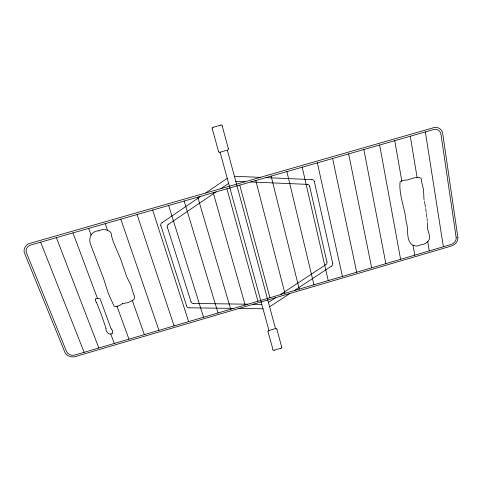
<?xml version="1.0" encoding="UTF-8"?>
<svg xmlns="http://www.w3.org/2000/svg" width="482" height="482" viewBox="0 0 482 482"><rect width="100%" height="100%" fill="white"/><g stroke="black" fill="none" stroke-linecap="round" stroke-linejoin="round"><path stroke-width="0.72" d="M427.721 241.59L427.739 241.572A11.002 9.507 -39.8 0 0 428.968 240.06C431.42 235.337 426.19 229.98 427.654 224.624M162.127 222.63L200.867 196.258M205.639 193.011L227.245 178.304M168.628 224.178L216.123 191.884M220.901 188.637L228.637 183.383M268.432 302.449L275.686 297.671M280.181 294.707L325.531 264.823M269.613 306.829L289.845 293.508M294.345 290.55L331.327 266.203M107.582 230.432L107.552 230.42A12.628 11.556 5.1 0 1 108.757 230.986L110.312 232.017L111.294 233.463L111.607 236.24L113.21 241.596L120.614 258.997L126.802 276.951L131.014 285.41L133.803 294.948A4.338 3.88 -2.7 0 1 134.605 296.954L134.592 297.611A3.892 3.482 -2.8 0 1 133.448 299.846L128.206 302.533L122.35 303.708M427.793 241.651A9.447 8.158 -39.8 0 1 421.274 244.663L416.99 246.109L413.02 245.32A11.803 10.206 -39.7 0 1 411.996 244.717C405.452 239.343 409.043 228.817 406.109 221.786C405.157 208.598 398.638 194.897 400.09 181.859A12.231 10.779 -43.6 0 1 401.801 180.967L401.831 180.955M274.342 350.161L280.783 348.251M213.261 127.272L220.636 125.181M98.93 230.842C95.81 230.758 92.58 232.252 91.074 235.077A13.11 11.996 5.1 0 0 90.321 236.686L89.7 240.024L90.2 243.524L103.54 278.445L108.456 293.815L114.222 306.401A11.502 10.261 -0.7 0 0 116.975 306.239L117.005 306.227M401.825 180.931A11.658 10.279 -43.6 0 1 407.29 180.051L413.574 177.942L419.051 177.442A3.778 3.314 -45.2 0 1 421.551 181.443L423.551 189.818L423.937 199.09M189.33 307.811L233.619 308.39M238.982 308.462L262.997 308.775M193.656 303.443L247.862 304.202M253.207 304.281L261.798 304.401M235.776 181.334L245.025 181.726M250.736 181.967L307.082 184.347M234.409 176.255L260.22 177.376M265.901 177.623L311.764 179.611M417.093 177.454L410.284 136.243M96.43 302.148L101.479 315.035L106.04 328.411M40.645 242.175L84.145 352.312M56.4 237.662L98.84 347.992M72.981 232.908L97.46 298.406A4.29 3.802 0.9 0 1 98.87 298.46A1.422 1.259 0.9 0 1 100.334 299.045M110.752 333.966L114.3 343.449M111.185 329.025L100.509 299.858A1.422 1.259 0.9 0 0 100.533 299.683M88.682 228.408L91.11 235.096M116.969 306.215L128.941 339.147M105.197 223.678L107.588 230.45M132.327 300.557L144.347 334.622M120.837 219.196L158.94 330.333M137.081 214.538L174.092 325.88M152.661 210.074L188.631 321.608M160.946 225.883L186.618 305.962M167.435 227.426L190.95 301.581M168.634 205.495L203.537 317.228M184.154 201.048L218.021 312.975M197.765 197.15L230.727 309.239M213.231 192.716L245.157 304.998M226.926 188.793L257.948 301.244M212.321 128.911L218.467 151.294M268.094 331.875L272.945 349.516M222.268 126.097L228.293 148.498M276.897 329.266L281.645 346.932M239.771 185.112L269.938 297.719M255.785 180.521L284.892 293.321M271.143 176.117L299.244 289.11M286.892 171.604L313.951 284.784M302.196 167.218L328.248 280.584M309.697 186.474L326.874 261.798M314.378 181.75L332.676 263.184M317.373 162.874L342.425 276.421M332.622 158.5L356.674 272.234M424.046 199.62L424.154 200.144M348.661 153.903L371.664 267.829M424.413 201.458L424.515 201.982M363.856 149.553L385.859 263.654M424.618 202.506L424.714 203.036M424.817 203.561L424.913 204.085M379.635 145.028L400.608 259.322M425.004 204.615L425.1 205.139M425.19 205.663L425.287 206.194M394.77 140.69L401.807 180.985M413.038 245.302L414.761 255.165M425.377 206.718L425.461 207.242M427.715 241.554L429.263 250.905M425.678 208.561L425.763 209.086M425.365 131.923L443.362 246.76M425.847 209.61L425.925 210.14M426.01 210.664L426.088 211.188M426.166 211.719L426.239 212.243M426.425 213.556L426.498 214.086M426.564 214.611L426.636 215.141M426.703 215.665L426.769 216.189M426.835 216.719L426.895 217.243M427.052 218.563L427.112 219.087M427.166 219.617L427.227 220.141M427.281 220.672L427.335 221.196M427.462 222.515L427.51 223.039M427.558 223.57L427.606 224.094M267.974 331.905A1.307 1.145 -20.2 0 1 268.932 330.423M220.117 152.306A1.458 1.416 -25.5 0 1 218.334 151.33M212.182 128.947A1.476 1.452 -30.9 0 1 213.225 127.134M220.599 125.049A1.476 1.452 -36.9 0 1 222.407 126.061M228.426 148.462A1.458 1.416 -29.4 0 1 227.39 150.239M275.457 328.495A1.307 1.145 -21 0 1 277.017 329.236M281.765 346.895A1.295 1.121 -20.8 0 1 280.807 348.353M274.372 350.263A1.295 1.121 -20.1 0 1 272.824 349.552M193.65 303.533A3.097 2.778 -11.4 0 1 190.848 301.612M167.332 227.456A3.247 3.037 -5.8 0 1 168.561 224.094M307.094 184.245A3.223 2.982 -37.4 0 1 309.799 186.444M326.971 261.768A3.073 2.741 -30.2 0 1 325.579 264.901M105.98 328.405A5.073 4.446 -2 0 0 107.474 332.291A2.85 2.488 -2 0 0 110.758 333.978A2.753 2.41 -2 0 0 112.131 333.291M111.294 328.929A4.452 3.892 -1.8 0 1 112.258 333.339M95.623 299.039A4.145 3.675 0.9 0 1 97.454 298.382M96.37 302.196A3.41 3.031 0.9 0 1 95.544 299.009M189.324 307.902A3.097 2.772 -10.9 0 1 186.522 305.992M160.843 225.913A3.254 3.043 -4.3 0 1 162.066 222.545M332.773 263.154A3.067 2.729 -30.7 0 1 331.381 266.275M311.776 179.503A3.229 2.988 -38.7 0 1 314.481 181.72M98.888 230.776A9.61 8.809 5.2 0 1 107.594 230.324M122.332 303.696A10.923 9.742 -0.8 0 1 117.018 306.269M456.207 237.759C456.442 241.295 453.417 244.025 450.188 244.754L75.873 354.74C72.173 356.252 67.384 354.746 66.185 350.679L26.914 253.936C24.624 250.019 27.45 245.296 31.77 244.717L432.661 129.833C436.511 128.061 441.096 130.718 441.084 135.05L456.207 237.759M457.9 237.632C458.189 242.018 454.436 245.404 450.423 246.308L76.469 356.228C71.872 358.102 65.938 356.234 64.443 351.191L25.058 254.472C22.208 249.604 25.721 243.729 31.089 243.012L432.39 128.055C437.174 125.85 442.868 129.164 442.85 134.544L457.9 237.632M275.487 328.603L268.962 330.532L220.081 152.173L227.353 150.107L275.487 328.603"/></g></svg>
